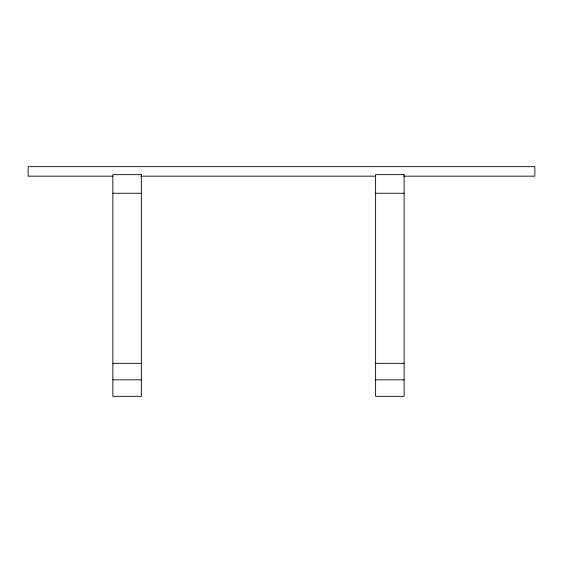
<?xml version="1.0" encoding="UTF-8"?>
<svg xmlns="http://www.w3.org/2000/svg" width="563" height="563" viewBox="0 0 563 563"><rect width="100%" height="100%" fill="white"/><g stroke="black" fill="none" stroke-linecap="round" stroke-linejoin="round"><path stroke-width="0.84" d="M112.6 176.17L28.15 176.17L28.15 166.669L534.85 166.669L534.85 176.17L403.777 176.17M140.75 176.17L375.627 176.17M112.853 193.25L141.355 193.25M375.598 193.25L404.1 193.25M112.853 363.339L141.355 363.339M375.598 363.339L404.1 363.339M112.853 379.835L141.355 379.835M375.598 379.835L404.1 379.835M141.355 174.65L112.853 174.65L112.853 396.331L141.355 396.331L141.355 174.65M404.1 174.65L375.598 174.65L375.598 396.331L404.1 396.331L404.1 174.65"/></g></svg>
